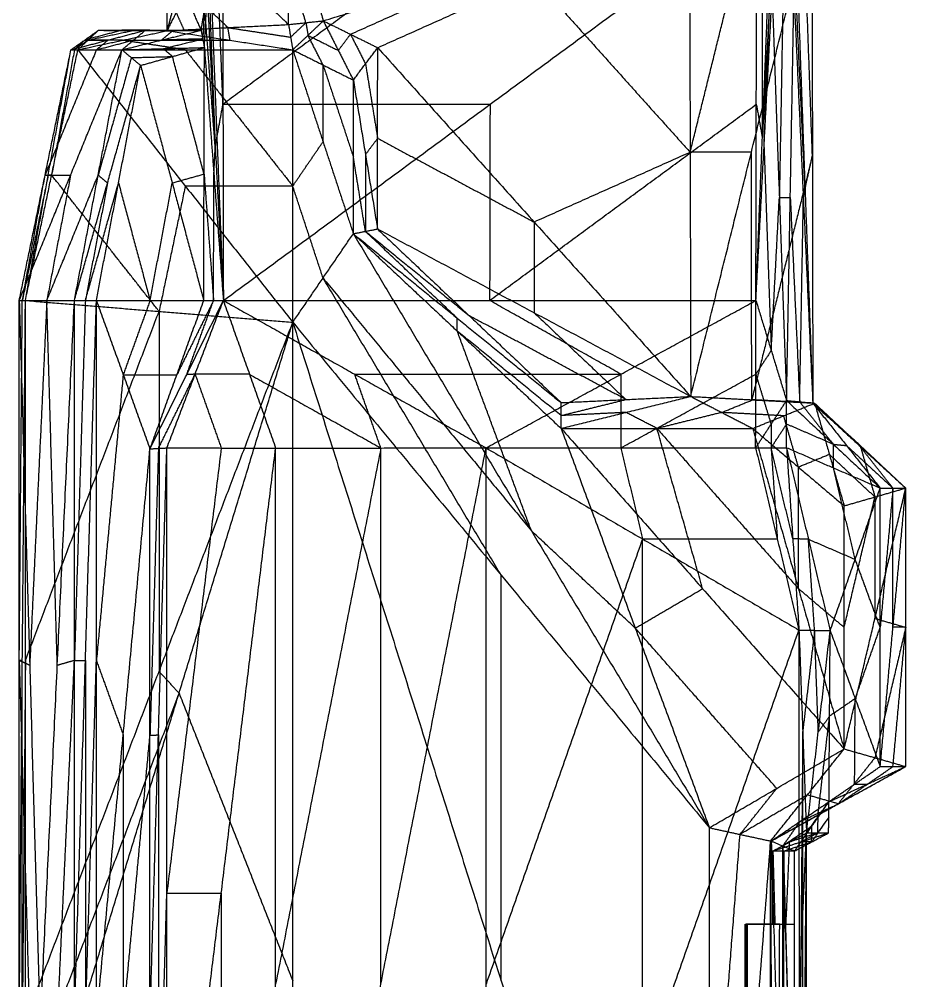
# Model space of a CAD drawing. Header units: millimetres. Extents: x -21 to -10.8, y -12.2 to 12.7.
# Drawn here: x -15.92 to -10.79, y 4.35 to 9.92 of the extents above; entities that cross this region are included whole.
import ezdxf

# ---------------------------------------------------------------- set-up
doc = ezdxf.new("R2010")
doc.units = ezdxf.units.MM
doc.header["$MEASUREMENT"] = 0
doc.layers.add('图层 03', color=5, linetype='Continuous', true_color=0x0000ff)

msp = doc.modelspace()

# ---------------------------------------------------------------- linework, layer by layer
at = {"layer": '图层 03'}
for points, degree in [([(-15.0671, 9.8501, 0.0999), (-15.0671, 10.205, 0.0999), (-15.0671, 10.5598, 0.0999)], 2), ([(-15.0671, 10.5598, 0.0999), (-14.716, 10.2229, 0.1612), (-14.3649, 9.8859, 0.2226)], 2), ([(-14.7469, 10.5598, -2.182), (-14.7446, 9.4239, -2.1972), (-14.7423, 8.2879, -2.2125)], 2), ([(-13.2008, 10.5598, -2.182), (-13.9727, 9.9919, -2.1896), (-14.7446, 9.4239, -2.1972)], 2), ([(-14.7423, 8.2879, -2.2125), (-13.1985, 9.4239, -2.1972), (-11.6546, 10.5598, -2.182)], 2), ([(-14.3649, 9.8859, 0.2226), (-14.3615, 10.2229, 0.2226), (-14.3581, 10.5598, 0.2226)], 2), ([(-14.3581, 10.5598, 0.2226), (-14.2609, 10.2335, 0.228), (-14.1637, 9.9072, 0.2333)], 2), ([(-14.1637, 9.9072, 0.2333), (-13.1036, 10.2335, 0.228), (-12.0435, 10.5598, 0.2226)], 2), ([(-13.8488, 9.7517, 0.2318), (-12.9461, 10.1558, 0.2272), (-12.0435, 10.5598, 0.2226)], 2), ([(-12.0435, 10.5598, 0.2226), (-12.04, 9.146, 0.2226), (-12.0366, 7.7321, 0.2226)], 2), ([(-12.04, 9.146, 0.2226), (-11.8645, 9.8529, 0.1919), (-11.6889, 10.5598, 0.1612)], 2), ([(-12.0366, 7.7321, 0.2226), (-11.6855, 9.146, 0.1612), (-11.3344, 10.5598, 0.0999)], 2), ([(-11.6592, 8.2879, -2.2132), (-11.6569, 9.4239, -2.1976), (-11.6546, 10.5598, -2.182)], 2), ([(-11.3344, 10.5598, 0.0999), (-11.3321, 9.1269, 0.1182), (-11.3299, 7.694, 0.1365)], 2), ([(-14.7446, 9.4239, -2.1972), (-14.7633, 9.8954, -2.0577), (-14.782, 10.367, -1.9182)], 2), ([(-11.6219, 9.231, -1.9338), (-11.6207, 9.799, -1.926), (-11.6196, 10.367, -1.9182)], 2), ([(-11.3321, 9.1269, 0.1182), (-11.3546, 9.747, -0.0416), (-11.3771, 10.367, -0.2013)], 2), ([(-14.716, 9.868, 0.1612), (-14.8916, 10.0365, 0.1306), (-15.0671, 10.205, 0.0999)], 2), ([(-14.2643, 9.8966, 0.228), (-14.3129, 10.0597, 0.2253), (-14.3615, 10.2229, 0.2226)], 2), ([(-14.0062, 9.8295, 0.2325), (-13.5549, 10.0315, 0.2302), (-13.1036, 10.2335, 0.228)], 2), ([(-15.0671, 9.8501, 0.0999), (-15.024, 10.0121, -0.2013), (-14.9809, 10.1741, -0.5024)], 2), ([(-14.817, 10.1741, -1.6544), (-14.7797, 9.231, -1.9334), (-14.7423, 8.2879, -2.2125)], 2), ([(-12.9461, 10.1558, 0.2272), (-12.4931, 9.6509, 0.2249), (-12.04, 9.146, 0.2226)], 2), ([(-11.6592, 8.2879, -2.2132), (-11.6219, 9.231, -1.9338), (-11.5845, 10.1741, -1.6544)], 2), ([(-11.4198, 10.1741, -0.5024), (-11.3748, 8.9341, -0.183), (-11.3299, 7.694, 0.1365)], 2), ([(-14.8266, 10.1161, -1.5884), (-14.8079, 9.6446, -1.728), (-14.7892, 9.1731, -1.8675)], 2), ([(-11.575, 10.1161, -1.5884), (-11.5984, 9.6736, -1.7611), (-11.6219, 9.231, -1.9338)], 2), ([(-11.6123, 9.1731, -1.8679), (-11.5936, 9.6446, -1.7281), (-11.575, 10.1161, -1.5884)], 2), ([(-11.3748, 8.9341, -0.183), (-11.4021, 9.5251, -0.3757), (-11.4294, 10.1161, -0.5684)], 2), ([(-15.0671, 9.8501, 0.0999), (-15.0149, 9.9541, -0.2672), (-14.9626, 10.0582, -0.6343)], 2), ([(-14.9626, 10.0582, -0.6343), (-14.9169, 9.9553, -0.9553), (-14.8712, 9.8524, -1.2762)], 2), ([(-14.8712, 9.8524, -1.2762), (-14.8536, 9.9553, -1.3994), (-14.8361, 10.0582, -1.5225)], 2), ([(-14.8521, 9.7525, -1.3967), (-14.8441, 9.9053, -1.4596), (-14.8361, 10.0582, -1.5225)], 2), ([(-14.8361, 10.0582, -1.5225), (-14.7892, 9.1731, -1.8675), (-14.7423, 8.2879, -2.2125)], 2), ([(-11.6592, 8.2879, -2.2132), (-11.6123, 9.1731, -1.8679), (-11.5654, 10.0582, -1.5225)], 2), ([(-11.5654, 10.0582, -1.5225), (-11.5235, 8.8834, -1.2389), (-11.4816, 7.7085, -0.9553)], 2), ([(-11.5022, 10.0582, -1.0784), (-11.5128, 9.4708, -1.1586), (-11.5235, 8.8834, -1.2389)], 2), ([(-11.4816, 7.7085, -0.9553), (-11.4602, 8.8834, -0.7948), (-11.4389, 10.0582, -0.6343)], 2), ([(-11.4389, 10.0582, -0.6343), (-11.3844, 8.8761, -0.2489), (-11.3299, 7.694, 0.1365)], 2), ([(-15.0149, 9.9541, -0.2672), (-14.992, 9.9027, -0.4277), (-14.9691, 9.8512, -0.5882)], 2), ([(-14.8536, 9.9553, -1.3994), (-14.8576, 9.8788, -1.3679), (-14.8616, 9.8024, -1.3365)], 2), ([(-14.8441, 9.9053, -1.4596), (-14.8489, 9.9303, -1.4295), (-14.8536, 9.9553, -1.3994)], 2), ([(-15.0671, 9.8501, 0.0999), (-14.716, 9.868, 0.1612), (-14.3649, 9.8859, 0.2226)], 2), ([(-14.7892, 9.1731, -1.8675), (-14.8166, 9.5392, -1.6635), (-14.8441, 9.9053, -1.4596)], 2), ([(-14.716, 9.868, 0.1612), (-14.5344, 9.8403, 0.2787), (-14.3527, 9.8127, 0.3961)], 2), ([(-14.7038, 9.7948, 0.3347), (-14.7099, 9.8314, 0.248), (-14.716, 9.868, 0.1612)], 2), ([(-14.3649, 9.8859, 0.2226), (-14.2643, 9.8966, 0.228), (-14.1637, 9.9072, 0.2333)], 2), ([(-14.3649, 9.8859, 0.2226), (-14.3527, 9.8127, 0.3961), (-14.3405, 9.7395, 0.5695)], 2), ([(-14.3527, 9.8127, 0.3961), (-14.3085, 9.8546, 0.312), (-14.2643, 9.8966, 0.228)], 2), ([(-14.3405, 9.7395, 0.5695), (-14.2521, 9.8234, 0.4014), (-14.1637, 9.9072, 0.2333)], 2), ([(-14.2643, 9.8966, 0.228), (-14.2582, 9.86, 0.3147), (-14.2521, 9.8234, 0.4014)], 2), ([(-14.1637, 9.9072, 0.2333), (-14.0767, 9.7357, 0.4014), (-13.9898, 9.5642, 0.5695)], 2), ([(-14.1637, 9.9072, 0.2333), (-14.0062, 9.8295, 0.2325), (-13.8488, 9.7517, 0.2318)], 2), ([(-15.6244, 9.7395, -0.0435), (-15.5451, 9.7959, -0.0233), (-15.4658, 9.8524, -0.003)], 2), ([(-15.6244, 9.7395, -0.0435), (-15.4094, 9.7959, -0.6907), (-15.1944, 9.8524, -1.338)], 2), ([(-15.5848, 9.7395, 0.2234), (-15.5253, 9.7959, 0.1102), (-15.4658, 9.8524, -0.003)], 2), ([(-15.5848, 9.7395, 0.2234), (-15.3259, 9.7948, 0.1616), (-15.0671, 9.8501, 0.0999)], 2), ([(-15.3301, 9.8524, -0.6705), (-15.4376, 9.8241, -0.3469), (-15.5451, 9.7959, -0.0233)], 2), ([(-15.5253, 9.7959, 0.1102), (-15.3959, 9.8236, 0.0793), (-15.2665, 9.8512, 0.0484)], 2), ([(-15.4658, 9.8524, -0.003), (-15.3301, 9.8524, -0.6705), (-15.1944, 9.8524, -1.338)], 2), ([(-15.4658, 9.8524, -0.003), (-15.2665, 9.8512, 0.0484), (-15.0671, 9.8501, 0.0999)], 2), ([(-15.4658, 9.8524, -0.003), (-15.1685, 9.8524, -0.6396), (-14.8712, 9.8524, -1.2762)], 2), ([(-15.3301, 9.8524, -0.6705), (-15.1814, 9.8524, -0.9888), (-15.0328, 9.8524, -1.3071)], 2), ([(-15.1685, 9.8524, -0.6396), (-15.2493, 9.8524, -0.6551), (-15.3301, 9.8524, -0.6705)], 2), ([(-15.3294, 9.7395, -1.4851), (-15.2619, 9.7959, -1.4116), (-15.1944, 9.8524, -1.338)], 2), ([(-15.3294, 9.7395, -1.4851), (-15.1003, 9.7959, -1.3807), (-14.8712, 9.8524, -1.2762)], 2), ([(-15.2665, 9.8512, 0.0484), (-15.2175, 9.8518, -0.2956), (-15.1685, 9.8524, -0.6396)], 2), ([(-14.9691, 9.8512, -0.5882), (-15.1178, 9.8512, -0.2699), (-15.2665, 9.8512, 0.0484)], 2), ([(-15.1944, 9.8524, -1.338), (-15.0328, 9.8524, -1.3071), (-14.8712, 9.8524, -1.2762)], 2), ([(-15.1003, 9.7959, -1.3807), (-15.0665, 9.8241, -1.3439), (-15.0328, 9.8524, -1.3071)], 2), ([(-14.8616, 9.8024, -1.3365), (-14.9809, 9.7992, -1.3586), (-15.1003, 9.7959, -1.3807)], 2), ([(-15.0907, 9.746, -1.4409), (-14.9762, 9.7742, -1.3887), (-14.8616, 9.8024, -1.3365)], 2), ([(-15.0671, 9.8501, 0.0999), (-14.9691, 9.8512, -0.5882), (-14.8712, 9.8524, -1.2762)], 2), ([(-15.0671, 9.8501, 0.0999), (-14.7038, 9.7948, 0.3347), (-14.3405, 9.7395, 0.5695)], 2), ([(-14.8712, 9.8524, -1.2762), (-14.8616, 9.8024, -1.3365), (-14.8521, 9.7525, -1.3967)], 2), ([(-14.2521, 9.8234, 0.4014), (-14.1644, 9.7795, 0.4014), (-14.0767, 9.7357, 0.4014)], 2), ([(-14.1652, 9.6518, 0.5695), (-14.2086, 9.7376, 0.4855), (-14.2521, 9.8234, 0.4014)], 2), ([(-14.0767, 9.7357, 0.4014), (-14.0415, 9.7826, 0.317), (-14.0062, 9.8295, 0.2325)], 2), ([(-14.0062, 9.8295, 0.2325), (-13.9628, 9.7437, 0.3166), (-13.9193, 9.6579, 0.4006)], 2), ([(-15.6046, 9.7395, 0.09), (-15.5748, 9.7677, 0.0334), (-15.5451, 9.7959, -0.0233)], 2), ([(-15.5253, 9.7959, 0.1102), (-15.5649, 9.7677, 0.1001), (-15.6046, 9.7395, 0.09)], 2), ([(-15.5451, 9.7959, -0.0233), (-15.4773, 9.7959, -0.357), (-15.4094, 9.7959, -0.6907)], 2), ([(-15.3259, 9.7948, 0.1616), (-15.4256, 9.7954, 0.1359), (-15.5253, 9.7959, 0.1102)], 2), ([(-15.4769, 9.7395, -0.7643), (-15.3694, 9.7677, -1.0879), (-15.2619, 9.7959, -1.4116)], 2), ([(-15.4094, 9.7959, -0.6907), (-15.4431, 9.7677, -0.7275), (-15.4769, 9.7395, -0.7643)], 2), ([(-15.3294, 9.7395, -1.4851), (-15.0907, 9.746, -1.4409), (-14.8521, 9.7525, -1.3967)], 2), ([(-15.3259, 9.7948, 0.1616), (-15.0149, 9.7948, 0.2482), (-14.7038, 9.7948, 0.3347)], 2), ([(-14.9626, 9.7395, 0.3964), (-15.1443, 9.7672, 0.279), (-15.3259, 9.7948, 0.1616)], 2), ([(-15.2619, 9.7959, -1.4116), (-15.1811, 9.7959, -1.3961), (-15.1003, 9.7959, -1.3807)], 2), ([(-15.2211, 9.6488, -1.5621), (-15.0366, 9.7006, -1.4794), (-14.8521, 9.7525, -1.3967)], 2), ([(-15.0366, 9.7006, -1.4794), (-15.0637, 9.7233, -1.4602), (-15.0907, 9.746, -1.4409)], 2), ([(-14.8559, 8.2879, -1.4013), (-14.854, 9.0202, -1.399), (-14.8521, 9.7525, -1.3967)], 2), ([(-14.8521, 9.7525, -1.3967), (-14.7972, 9.0202, -1.8046), (-14.7423, 8.2879, -2.2125)], 2), ([(-13.9898, 9.5642, 0.5695), (-13.9193, 9.6579, 0.4006), (-13.8488, 9.7517, 0.2318)], 2), ([(-13.8496, 8.7019, 0.2341), (-13.8492, 9.2268, 0.2329), (-13.8488, 9.7517, 0.2318)], 2), ([(-13.8488, 9.7517, 0.2318), (-12.9427, 8.7419, 0.2272), (-12.0366, 7.7321, 0.2226)], 2), ([(-15.924, 8.2879, -0.1189), (-15.7742, 9.0137, -0.0812), (-15.6244, 9.7395, -0.0435)], 2), ([(-15.924, 8.2879, -0.1189), (-15.6267, 9.0137, -0.802), (-15.3294, 9.7395, -1.4851)], 2), ([(-15.8882, 8.2879, 0.1456), (-15.7563, 9.0137, 0.0511), (-15.6244, 9.7395, -0.0435)], 2), ([(-15.8882, 8.2879, 0.1456), (-15.7365, 9.0137, 0.1845), (-15.5848, 9.7395, 0.2234)], 2), ([(-15.4769, 9.7395, -0.7643), (-15.6255, 9.3766, -0.4227), (-15.7742, 9.0137, -0.0812)], 2), ([(-15.6046, 9.7395, 0.09), (-15.6705, 9.3766, 0.1372), (-15.7365, 9.0137, 0.1845)], 2), ([(-15.6244, 9.7395, -0.0435), (-15.6046, 9.7395, 0.09), (-15.5848, 9.7395, 0.2234)], 2), ([(-15.6244, 9.7395, -0.0435), (-15.4769, 9.7395, -0.7643), (-15.3294, 9.7395, -1.4851)], 2), ([(-15.6046, 8.2879, -1.6102), (-15.467, 9.0137, -1.5476), (-15.3294, 9.7395, -1.4851)], 2), ([(-15.5848, 9.7395, 0.2234), (-14.9626, 8.9504, 0.3964), (-14.3405, 8.1614, 0.5695)], 2), ([(-15.5848, 9.7395, 0.2234), (-14.9626, 9.7395, 0.3964), (-14.3405, 9.7395, 0.5695)], 2), ([(-15.2752, 9.6942, -1.5236), (-15.3711, 9.3539, -1.5356), (-15.467, 9.0137, -1.5476)], 2), ([(-15.3294, 9.7395, -1.4851), (-15.2752, 9.6942, -1.5236), (-15.2211, 9.6488, -1.5621)], 2), ([(-15.2752, 9.6942, -1.5236), (-15.1559, 9.6974, -1.5015), (-15.0366, 9.7006, -1.4794)], 2), ([(-14.854, 9.0202, -1.399), (-14.9453, 9.3604, -1.4392), (-15.0366, 9.7006, -1.4794)], 2), ([(-14.9626, 9.7395, 0.3964), (-14.6516, 9.345, 0.483), (-14.3405, 8.9504, 0.5695)], 2), ([(-14.3405, 8.1614, 0.5695), (-14.3405, 8.9504, 0.5695), (-14.3405, 9.7395, 0.5695)], 2), ([(-14.3405, 9.7395, 0.5695), (-14.1652, 9.207, 0.5695), (-13.9898, 8.6745, 0.5695)], 2), ([(-14.3405, 9.7395, 0.5695), (-14.1652, 9.6518, 0.5695), (-13.9898, 9.5642, 0.5695)], 2), ([(-15.6046, 8.2879, -1.6102), (-15.4128, 8.9684, -1.5861), (-15.2211, 9.6488, -1.5621)], 2), ([(-15.4773, 8.2879, -1.675), (-15.3492, 8.9684, -1.6186), (-15.2211, 9.6488, -1.5621)], 2), ([(-15.2211, 9.6488, -1.5621), (-15.0385, 8.9684, -1.4817), (-14.8559, 8.2879, -1.4013)], 2), ([(-14.1652, 9.6518, 0.5695), (-14.0775, 9.3856, 0.5695), (-13.9898, 9.1193, 0.5695)], 2), ([(-14.1652, 9.207, 0.5695), (-14.1652, 9.4294, 0.5695), (-14.1652, 9.6518, 0.5695)], 2), ([(-13.9193, 9.6579, 0.4006), (-13.8842, 9.4424, 0.3168), (-13.8492, 9.2268, 0.2329)], 2), ([(-13.9898, 8.6745, 0.5695), (-13.9898, 9.1193, 0.5695), (-13.9898, 9.5642, 0.5695)], 2), ([(-13.9898, 9.5642, 0.5695), (-13.9197, 9.133, 0.4018), (-13.8496, 8.7019, 0.2341)], 2), ([(-14.7797, 9.231, -1.9334), (-14.7621, 9.3274, -2.0653), (-14.7446, 9.4239, -2.1972)], 2), ([(-14.7446, 9.4239, -2.1972), (-13.9715, 9.4239, -2.1972), (-13.1985, 9.4239, -2.1972)], 2), ([(-13.2008, 8.2879, -2.2128), (-12.4288, 8.8559, -2.2052), (-11.6569, 9.4239, -2.1976)], 2), ([(-13.1985, 9.4239, -2.1972), (-13.1996, 8.8559, -2.205), (-13.2008, 8.2879, -2.2128)], 2), ([(-11.6569, 9.4239, -2.1976), (-11.6394, 9.3274, -2.0657), (-11.6219, 9.231, -1.9338)], 2), ([(-14.7892, 9.1731, -1.8675), (-14.7844, 9.202, -1.9004), (-14.7797, 9.231, -1.9334)], 2), ([(-14.3405, 8.9504, 0.5695), (-14.2529, 9.0787, 0.5695), (-14.1652, 9.207, 0.5695)], 2), ([(-13.8492, 9.2268, 0.2329), (-13.8844, 9.1799, 0.3173), (-13.9197, 9.133, 0.4018)], 2), ([(-13.8492, 9.2268, 0.2329), (-13.3959, 8.9844, 0.2301), (-12.9427, 8.7419, 0.2272)], 2), ([(-14.7972, 9.0202, -1.8046), (-14.7932, 9.0966, -1.836), (-14.7892, 9.1731, -1.8675)], 2), ([(-13.9197, 9.133, 0.4018), (-13.9197, 8.9106, 0.4018), (-13.9197, 8.6882, 0.4018)], 2), ([(-12.04, 9.146, 0.2226), (-12.4914, 8.944, 0.2249), (-12.9427, 8.7419, 0.2272)], 2), ([(-11.6855, 9.146, 0.1612), (-11.8628, 9.146, 0.1919), (-12.04, 9.146, 0.2226)], 2), ([(-11.6832, 7.7131, 0.1795), (-11.6844, 8.4295, 0.1704), (-11.6855, 9.146, 0.1612)], 2), ([(-11.6123, 9.1731, -1.8679), (-11.5914, 8.5856, -1.726), (-11.5704, 7.9982, -1.5842)], 2), ([(-13.9197, 8.6882, 0.4018), (-13.9548, 8.9037, 0.4856), (-13.9898, 9.1193, 0.5695)], 2), ([(-11.3321, 9.1269, 0.1182), (-11.5077, 8.42, 0.1489), (-11.6832, 7.7131, 0.1795)], 2), ([(-11.3748, 8.9341, -0.183), (-11.3535, 9.0305, -0.0324), (-11.3321, 9.1269, 0.1182)], 2), ([(-15.0385, 8.9684, -1.4817), (-14.9463, 8.9943, -1.4403), (-14.854, 9.0202, -1.399)], 2), ([(-14.854, 9.0202, -1.399), (-14.8266, 8.6541, -1.6029), (-14.7991, 8.2879, -1.8069)], 2), ([(-14.7991, 8.2879, -1.8069), (-14.7982, 8.6541, -1.8057), (-14.7972, 9.0202, -1.8046)], 2), ([(-15.9061, 8.2879, 0.0133), (-15.8402, 8.6508, -0.0339), (-15.7742, 9.0137, -0.0812)], 2), ([(-15.7563, 9.0137, 0.0511), (-15.8312, 8.6508, 0.0322), (-15.9061, 8.2879, 0.0133)], 2), ([(-15.7742, 9.0137, -0.0812), (-15.7004, 9.0137, -0.4416), (-15.6267, 9.0137, -0.802)], 2), ([(-15.7643, 8.2879, -0.8645), (-15.6156, 8.6508, -1.2061), (-15.467, 9.0137, -1.5476)], 2), ([(-15.6267, 9.0137, -0.802), (-15.6955, 8.6508, -0.8333), (-15.7643, 8.2879, -0.8645)], 2), ([(-15.7365, 9.0137, 0.1845), (-15.7464, 9.0137, 0.1178), (-15.7563, 9.0137, 0.0511)], 2), ([(-15.1144, 8.2247, 0.3576), (-15.4254, 8.6192, 0.271), (-15.7365, 9.0137, 0.1845)], 2), ([(-15.5409, 8.2879, -1.6426), (-15.445, 8.6281, -1.6306), (-15.3492, 8.9684, -1.6186)], 2), ([(-15.4128, 8.9684, -1.5861), (-15.4769, 8.6281, -1.6144), (-15.5409, 8.2879, -1.6426)], 2), ([(-15.467, 9.0137, -1.5476), (-15.4399, 8.991, -1.5669), (-15.4128, 8.9684, -1.5861)], 2), ([(-15.3492, 8.9684, -1.6186), (-15.2579, 8.6281, -1.5783), (-15.1666, 8.2879, -1.5381)], 2), ([(-15.1666, 8.2879, -1.5381), (-15.1025, 8.6281, -1.5099), (-15.0385, 8.9684, -1.4817)], 2), ([(-14.9626, 8.9504, 0.3964), (-15.0385, 8.5875, 0.377), (-15.1144, 8.2247, 0.3576)], 2), ([(-14.3405, 8.9504, 0.5695), (-14.6516, 8.9504, 0.483), (-14.9626, 8.9504, 0.3964)], 2), ([(-14.1652, 8.4179, 0.5695), (-14.2529, 8.6842, 0.5695), (-14.3405, 8.9504, 0.5695)], 2), ([(-11.3844, 8.8761, -0.2489), (-11.3796, 8.9051, -0.2159), (-11.3748, 8.9341, -0.183)], 2), ([(-11.5704, 7.9982, -1.5842), (-11.547, 8.4408, -1.4116), (-11.5235, 8.8834, -1.2389)], 2), ([(-11.5235, 8.8834, -1.2389), (-11.4919, 8.8834, -1.0168), (-11.4602, 8.8834, -0.7948)], 2), ([(-11.4602, 8.8834, -0.7948), (-11.433, 8.2923, -0.6021), (-11.4057, 7.7013, -0.4094)], 2), ([(-11.4057, 7.7013, -0.4094), (-11.395, 8.2887, -0.3292), (-11.3844, 8.8761, -0.2489)], 2), ([(-12.9427, 8.7419, 0.2272), (-12.9429, 8.4795, 0.2278), (-12.9431, 8.217, 0.2283)], 2), ([(-13.9898, 8.6745, 0.5695), (-13.9197, 8.6882, 0.4018), (-13.8496, 8.7019, 0.2341)], 2), ([(-13.9197, 8.6882, 0.4018), (-13.6189, 8.4436, 0.3179), (-13.3182, 8.1991, 0.2341)], 2), ([(-13.3883, 8.1854, 0.4018), (-13.654, 8.4368, 0.4018), (-13.9197, 8.6882, 0.4018)], 2), ([(-13.8496, 8.7019, 0.2341), (-13.3182, 8.1991, 0.2341), (-12.7868, 7.6963, 0.2341)], 2), ([(-13.8496, 8.7019, 0.2341), (-12.9431, 8.217, 0.2283), (-12.0366, 7.7321, 0.2226)], 2), ([(-14.3405, 8.1614, 0.5695), (-14.1652, 8.4179, 0.5695), (-13.9898, 8.6745, 0.5695)], 2), ([(-13.9898, 8.6745, 0.5695), (-13.3883, 8.1107, 0.5695), (-12.7868, 7.5469, 0.5695)], 2), ([(-13.9898, 8.6745, 0.5695), (-13.3883, 8.1854, 0.4018), (-12.7868, 7.6963, 0.2341)], 2), ([(-13.9898, 8.6745, 0.5695), (-12.9591, 6.9545, 0.5695), (-11.9283, 5.2346, 0.5695)], 2), ([(-14.1652, 8.4179, 0.5695), (-13.5621, 7.6862, 0.5695), (-12.9591, 6.9545, 0.5695)], 2), ([(-13.1344, 6.698, 0.5695), (-13.6498, 7.5579, 0.5695), (-14.1652, 8.4179, 0.5695)], 2), ([(-15.924, 4.1192, -0.1189), (-15.924, 6.2036, -0.1189), (-15.924, 8.2879, -0.1189)], 2), ([(-15.924, 4.1192, -0.1189), (-15.9061, 6.2036, 0.0133), (-15.8882, 8.2879, 0.1456)], 2), ([(-15.924, 8.2879, -0.1189), (-15.9061, 8.2879, 0.0133), (-15.8882, 8.2879, 0.1456)], 2), ([(-15.924, 8.2879, -0.1189), (-15.8634, 6.175, -0.4006), (-15.8028, 4.062, -0.6823)], 2), ([(-15.924, 8.2879, -0.1189), (-15.7643, 8.2879, -0.8645), (-15.6046, 8.2879, -1.6102)], 2), ([(-15.924, 6.2036, -0.1189), (-15.9151, 7.2457, -0.0528), (-15.9061, 8.2879, 0.0133)], 2), ([(-15.8882, 4.1192, 0.1456), (-15.8882, 6.2036, 0.1456), (-15.8882, 8.2879, 0.1456)], 2), ([(-15.8882, 8.2879, 0.1456), (-15.1144, 8.2247, 0.3576), (-14.3405, 8.1614, 0.5695)], 2), ([(-15.7643, 8.2879, -0.8645), (-15.8139, 7.2314, -0.6326), (-15.8634, 6.175, -0.4006)], 2), ([(-15.8028, 4.062, -0.6823), (-15.7037, 6.175, -1.1463), (-15.6046, 8.2879, -1.6102)], 2), ([(-15.7037, 6.175, -1.1463), (-15.734, 7.2314, -1.0054), (-15.7643, 8.2879, -0.8645)], 2), ([(-15.6046, 4.1192, -1.6102), (-15.6046, 6.2036, -1.6102), (-15.6046, 8.2879, -1.6102)], 2), ([(-15.6046, 4.1192, -1.6102), (-15.5409, 6.2036, -1.6426), (-15.4773, 8.2879, -1.675)], 2), ([(-15.6046, 8.2879, -1.6102), (-15.5409, 8.2879, -1.6426), (-15.4773, 8.2879, -1.675)], 2), ([(-15.5409, 8.2879, -1.6426), (-15.5727, 7.2457, -1.6264), (-15.6046, 6.2036, -1.6102)], 2), ([(-15.4773, 4.1169, -1.675), (-15.4773, 6.2024, -1.675), (-15.4773, 8.2879, -1.675)], 2), ([(-15.4773, 8.2879, -1.675), (-15.3221, 7.8583, -1.6064), (-15.167, 7.4287, -1.5377)], 2), ([(-15.4773, 8.2879, -1.675), (-15.1666, 8.2879, -1.5381), (-14.8559, 8.2879, -1.4013)], 2), ([(-15.1666, 8.2879, -1.5381), (-15.2443, 8.0731, -1.5722), (-15.3221, 7.8583, -1.6064)], 2), ([(-15.167, 7.4287, -1.5377), (-15.0114, 7.8583, -1.4695), (-14.8559, 8.2879, -1.4013)], 2), ([(-15.167, 7.4287, -1.5377), (-14.9546, 7.8583, -1.8751), (-14.7423, 8.2879, -2.2125)], 2), ([(-15.0694, 7.4341, -2.2285), (-14.9058, 7.861, -2.2205), (-14.7423, 8.2879, -2.2125)], 2), ([(-14.7991, 8.2879, -1.8069), (-14.9053, 8.0731, -1.6382), (-15.0114, 7.8583, -1.4695)], 2), ([(-14.9546, 7.8583, -1.8751), (-14.8769, 8.0731, -1.841), (-14.7991, 8.2879, -1.8069)], 2), ([(-14.8559, 8.2879, -1.4013), (-14.7991, 8.2879, -1.8069), (-14.7423, 8.2879, -2.2125)], 2), ([(-14.7423, 8.2879, -2.2125), (-14.591, 7.8606, -2.4922), (-14.4396, 7.4333, -2.772)], 2), ([(-14.7423, 8.2879, -2.2125), (-13.9818, 7.861, -2.4922), (-13.2213, 7.4341, -2.772)], 2), ([(-14.7423, 8.2879, -2.2125), (-13.2008, 8.2879, -2.2128), (-11.6592, 8.2879, -2.2132)], 2), ([(-13.2213, 7.4341, -2.772), (-12.4403, 7.861, -2.4926), (-11.6592, 8.2879, -2.2132)], 2), ([(-12.4403, 7.861, -2.4926), (-12.8205, 8.0745, -2.3527), (-13.2008, 8.2879, -2.2128)], 2), ([(-11.6607, 7.4341, -2.2285), (-11.66, 7.861, -2.2208), (-11.6592, 8.2879, -2.2132)], 2), ([(-11.6592, 8.2879, -2.2132), (-11.5704, 7.9982, -1.5842), (-11.4816, 7.7085, -0.9553)], 2), ([(-15.8882, 6.2036, 0.1456), (-15.5013, 7.2141, 0.2516), (-15.1144, 8.2247, 0.3576)], 2), ([(-15.1144, 8.2247, 0.3576), (-15.1144, 7.1825, 0.3576), (-15.1144, 6.1403, 0.3576)], 2), ([(-13.3883, 8.1107, 0.5695), (-13.3883, 8.148, 0.4856), (-13.3883, 8.1854, 0.4018)], 2), ([(-12.4117, 7.7142, 0.2283), (-12.8649, 7.9567, 0.2312), (-13.3182, 8.1991, 0.2341)], 2), ([(-12.9431, 8.217, 0.2283), (-12.6774, 7.9656, 0.2283), (-12.4117, 7.7142, 0.2283)], 2), ([(-15.8882, 4.1192, 0.1456), (-15.1144, 6.1403, 0.3576), (-14.3405, 8.1614, 0.5695)], 2), ([(-15.6572, 3.8661, 0.2089), (-14.9989, 6.0137, 0.3892), (-14.3405, 8.1614, 0.5695)], 2), ([(-14.3405, 0.536, 0.5695), (-14.3405, 4.3487, 0.5695), (-14.3405, 8.1614, 0.5695)], 2), ([(-14.3405, 8.1614, 0.5695), (-13.1344, 4.3487, 0.5695), (-11.9283, 0.536, 0.5695)], 2), ([(-14.3405, 8.1614, 0.5695), (-13.1344, 6.698, 0.5695), (-11.9283, 5.2346, 0.5695)], 2), ([(-12.9591, 6.9545, 0.5695), (-13.1737, 7.5326, 0.5695), (-13.3883, 8.1107, 0.5695)], 2), ([(-12.7868, 7.6216, 0.4018), (-13.0875, 7.8661, 0.4856), (-13.3883, 8.1107, 0.5695)], 2), ([(-11.5704, 7.9982, -1.5842), (-11.6152, 7.9296, -1.9025), (-11.66, 7.861, -2.2208)], 2), ([(-15.3221, 7.8583, -1.6064), (-15.3997, 7.0304, -1.6407), (-15.4773, 6.2024, -1.675)], 2), ([(-15.3221, 7.8583, -1.6064), (-15.1668, 7.8583, -1.5379), (-15.0114, 7.8583, -1.4695)], 2), ([(-15.1182, 7.4314, -1.8831), (-15.012, 7.6462, -2.0518), (-14.9058, 7.861, -2.2205)], 2), ([(-14.9058, 7.861, -2.2205), (-14.9302, 7.8597, -2.0478), (-14.9546, 7.8583, -1.8751)], 2), ([(-14.9058, 7.861, -2.2205), (-14.8302, 7.6473, -2.3604), (-14.7545, 7.4337, -2.5003)], 2), ([(-14.591, 7.8606, -2.4922), (-14.7484, 7.8608, -2.3564), (-14.9058, 7.861, -2.2205)], 2), ([(-14.591, 7.8606, -2.4922), (-14.2107, 7.6471, -2.6321), (-13.8305, 7.4337, -2.772)], 2), ([(-13.9818, 7.861, -2.4922), (-13.2111, 7.861, -2.4924), (-12.4403, 7.861, -2.4926)], 2), ([(-13.8305, 7.4337, -2.772), (-13.9062, 7.6473, -2.6321), (-13.9818, 7.861, -2.4922)], 2), ([(-12.441, 7.4341, -2.5003), (-12.0505, 7.6475, -2.3605), (-11.66, 7.861, -2.2208)], 2), ([(-12.4403, 7.861, -2.4926), (-12.4407, 7.6475, -2.4964), (-12.441, 7.4341, -2.5003)], 2), ([(-11.66, 7.861, -2.2208), (-11.6156, 7.7161, -1.9064), (-11.5712, 7.5713, -1.5919)], 2), ([(-12.7868, 7.5469, 0.5695), (-12.4117, 7.6395, 0.3961), (-12.0366, 7.7321, 0.2226)], 2), ([(-12.7868, 7.6963, 0.2341), (-12.4117, 7.7142, 0.2283), (-12.0366, 7.7321, 0.2226)], 2), ([(-12.7868, 7.6216, 0.4018), (-12.5992, 7.6679, 0.3151), (-12.4117, 7.7142, 0.2283)], 2), ([(-12.7868, 7.5469, 0.5695), (-12.7868, 7.6216, 0.4018), (-12.7868, 7.6963, 0.2341)], 2), ([(-12.0366, 7.7321, 0.2226), (-11.8571, 7.6395, 0.3961), (-11.6775, 7.5469, 0.5695)], 2), ([(-12.0366, 7.7321, 0.2226), (-11.6832, 7.7131, 0.1795), (-11.3299, 7.694, 0.1365)], 2), ([(-12.0366, 7.7321, 0.2226), (-11.6779, 7.7127, 0.218), (-11.3192, 7.6933, 0.2135)], 2), ([(-11.8571, 7.6395, 0.3961), (-11.7675, 7.6761, 0.3071), (-11.6779, 7.7127, 0.218)], 2), ([(-11.6779, 7.7127, 0.218), (-11.6806, 7.7129, 0.1988), (-11.6832, 7.7131, 0.1795)], 2), ([(-11.3245, 7.6936, 0.175), (-11.5012, 7.7032, 0.1965), (-11.6779, 7.7127, 0.218)], 2), ([(-11.6775, 7.5469, 0.5695), (-11.4983, 7.6201, 0.3915), (-11.3192, 7.6933, 0.2135)], 2), ([(-11.6607, 7.4341, -2.2285), (-11.5712, 7.5713, -1.5919), (-11.4816, 7.7085, -0.9553)], 2), ([(-11.4816, 7.4356, -0.9553), (-11.4816, 7.572, -0.9553), (-11.4816, 7.7085, -0.9553)], 2), ([(-11.4816, 7.7085, -0.9553), (-11.4057, 7.7013, -0.4094), (-11.3299, 7.694, 0.1365)], 2), ([(-11.4816, 7.7085, -0.9553), (-11.2105, 7.455, -0.9553), (-10.9395, 7.2015, -0.9553)], 2), ([(-11.4057, 7.7013, -0.4094), (-11.3081, 7.5781, -0.6823), (-11.2105, 7.455, -0.9553)], 2), ([(-11.3299, 7.694, 0.1365), (-11.3245, 7.6936, 0.175), (-11.3192, 7.6933, 0.2135)], 2), ([(-11.3299, 7.694, 0.1365), (-11.1347, 7.4478, -0.4094), (-10.9395, 7.2015, -0.9553)], 2), ([(-11.3299, 7.694, 0.1365), (-11.0607, 7.4478, 0.175), (-10.7916, 7.2015, 0.2135)], 2), ([(-11.0554, 7.4474, 0.2135), (-11.19, 7.5705, 0.1942), (-11.3245, 7.6936, 0.175)], 2), ([(-11.3192, 7.6933, 0.2135), (-11.2338, 7.3959, 0.3915), (-11.1484, 7.0986, 0.5695)], 2), ([(-11.3192, 7.6933, 0.2135), (-11.0554, 7.4474, 0.2135), (-10.7916, 7.2015, 0.2135)], 2), ([(-12.4117, 7.6395, 0.3961), (-12.5992, 7.6306, 0.3989), (-12.7868, 7.6216, 0.4018)], 2), ([(-12.2321, 7.5469, 0.5695), (-12.3219, 7.5932, 0.4828), (-12.4117, 7.6395, 0.3961)], 2), ([(-11.8571, 7.6395, 0.3961), (-12.0446, 7.5932, 0.4828), (-12.2321, 7.5469, 0.5695)], 2), ([(-11.4983, 7.6201, 0.3915), (-11.6777, 7.6298, 0.3938), (-11.8571, 7.6395, 0.3961)], 2), ([(-11.413, 7.3227, 0.5695), (-11.4557, 7.4714, 0.4805), (-11.4983, 7.6201, 0.3915)], 2), ([(-12.7868, 7.5469, 0.5695), (-12.3576, 6.3907, 0.5695), (-11.9283, 5.2346, 0.5695)], 2), ([(-12.7868, 7.5469, 0.5695), (-12.2321, 7.5469, 0.5695), (-11.6775, 7.5469, 0.5695)], 2), ([(-12.7868, 7.5469, 0.5695), (-11.9676, 6.6191, 0.5695), (-11.1484, 5.6912, 0.5695)], 2), ([(-12.2321, 7.5469, 0.5695), (-11.8226, 7.083, 0.5695), (-11.413, 6.6191, 0.5695)], 2), ([(-11.9676, 6.6191, 0.5695), (-12.0999, 7.083, 0.5695), (-12.2321, 7.5469, 0.5695)], 2), ([(-11.6775, 7.5469, 0.5695), (-11.413, 6.6191, 0.5695), (-11.1484, 5.6912, 0.5695)], 2), ([(-11.6775, 7.5469, 0.5695), (-11.413, 7.3227, 0.5695), (-11.1484, 7.0986, 0.5695)], 2), ([(-11.5712, 7.4348, -1.5919), (-11.5264, 7.5034, -1.2736), (-11.4816, 7.572, -0.9553)], 2), ([(-11.5712, 7.5713, -1.5919), (-11.5712, 7.503, -1.5919), (-11.5712, 7.4348, -1.5919)], 2), ([(-11.2105, 7.455, -0.9553), (-11.3461, 7.5135, -0.9553), (-11.4816, 7.572, -0.9553)], 2), ([(-15.4773, 4.1169, -1.675), (-15.3221, 5.7728, -1.6064), (-15.167, 7.4287, -1.5377)], 2), ([(-15.167, 4.1108, -1.5377), (-15.1182, 5.7724, -1.8831), (-15.0694, 7.4341, -2.2285)], 2), ([(-15.167, 7.4287, -1.5377), (-15.1182, 7.4314, -1.8831), (-15.0694, 7.4341, -2.2285)], 2), ([(-15.1182, 7.4314, -1.8831), (-15.1426, 6.6006, -1.7104), (-15.167, 5.7698, -1.5377)], 2), ([(-15.167, 4.1108, -1.5377), (-15.167, 5.7698, -1.5377), (-15.167, 7.4287, -1.5377)], 2), ([(-15.0694, 2.2788, -2.2285), (-15.0694, 4.8564, -2.2285), (-15.0694, 7.4341, -2.2285)], 2), ([(-15.0694, 7.4341, -2.2285), (-14.7545, 7.4337, -2.5003), (-14.4396, 7.4333, -2.772)], 2), ([(-14.7545, 7.4337, -2.5003), (-14.9119, 6.145, -2.3644), (-15.0694, 4.8564, -2.2285)], 2), ([(-15.0694, 2.2788, -2.2285), (-14.7545, 4.856, -2.5003), (-14.4396, 7.4333, -2.772)], 2), ([(-14.4396, 1.2244, -2.772), (-13.8305, 4.3292, -2.772), (-13.2213, 7.4341, -2.772)], 2), ([(-14.4396, 7.4333, -2.772), (-13.8305, 7.4337, -2.772), (-13.2213, 7.4341, -2.772)], 2), ([(-13.8305, 7.4337, -2.772), (-14.1351, 5.8813, -2.772), (-14.4396, 4.3288, -2.772)], 2), ([(-14.4396, 1.2244, -2.772), (-14.4396, 4.3288, -2.772), (-14.4396, 7.4333, -2.772)], 2), ([(-13.8305, 4.3292, -2.772), (-13.8305, 5.8814, -2.772), (-13.8305, 7.4337, -2.772)], 2), ([(-13.2213, 1.2244, -2.7713), (-13.2213, 4.3292, -2.7717), (-13.2213, 7.4341, -2.772)], 2), ([(-13.2213, 7.4341, -2.772), (-12.441, 7.4341, -2.5003), (-11.6607, 7.4341, -2.2285)], 2), ([(-13.2213, 7.4341, -2.772), (-12.3156, 6.9069, -2.5086), (-11.4099, 6.3797, -2.2452)], 2), ([(-12.441, 7.4341, -2.5003), (-12.3783, 7.1705, -2.5044), (-12.3156, 6.9069, -2.5086)], 2), ([(-11.6607, 7.4341, -2.2285), (-11.5712, 7.4348, -1.5919), (-11.4816, 7.4356, -0.9553)], 2), ([(-11.6607, 7.4341, -2.2285), (-11.5353, 6.9069, -2.2368), (-11.4099, 6.3797, -2.2452)], 2), ([(-11.5712, 7.4348, -1.5919), (-11.5532, 7.1708, -1.9144), (-11.5353, 6.9069, -2.2368)], 2), ([(-11.4457, 6.9076, -1.6003), (-11.5085, 7.1712, -1.5961), (-11.5712, 7.4348, -1.5919)], 2), ([(-11.4816, 7.4356, -0.9553), (-11.4457, 6.9076, -1.6003), (-11.4099, 6.3797, -2.2452)], 2), ([(-11.4816, 7.4356, -0.9553), (-11.3554, 6.9057, -0.9553), (-11.2292, 6.3759, -0.9553)], 2), ([(-11.4816, 7.4356, -0.9553), (-11.2105, 7.3186, -0.9553), (-10.9395, 7.2015, -0.9553)], 2), ([(-11.2105, 7.3186, -0.9553), (-11.2105, 7.3868, -0.9553), (-11.2105, 7.455, -0.9553)], 2), ([(-11.2105, 7.455, -0.9553), (-11.1726, 7.4514, -0.6823), (-11.1347, 7.4478, -0.4094)], 2), ([(-11.1347, 7.4478, -0.4094), (-11.0001, 7.3247, -0.3902), (-10.8656, 7.2015, -0.3709)], 2), ([(-11.0607, 7.4478, 0.175), (-11.0581, 7.4476, 0.1942), (-11.0554, 7.4474, 0.2135)], 2), ([(-10.8656, 7.2015, -0.3709), (-10.9632, 7.3247, -0.098), (-11.0607, 7.4478, 0.175)], 2), ([(-11.0554, 7.4474, 0.2135), (-11.0127, 7.2987, 0.3025), (-10.97, 7.1501, 0.3915)], 2), ([(-11.2338, 7.3959, 0.3915), (-11.3234, 7.3593, 0.4805), (-11.413, 7.3227, 0.5695)], 2), ([(-10.97, 7.1501, 0.3915), (-11.1019, 7.273, 0.3915), (-11.2338, 7.3959, 0.3915)], 2), ([(-11.413, 6.6191, 0.5695), (-11.413, 6.9709, 0.5695), (-11.413, 7.3227, 0.5695)], 2), ([(-11.0844, 6.7887, -0.9553), (-11.1475, 7.0536, -0.9553), (-11.2105, 7.3186, -0.9553)], 2), ([(-11.2292, 6.3759, -0.9553), (-11.0844, 6.7887, -0.9553), (-10.9395, 7.2015, -0.9553)], 2), ([(-11.1484, 5.6912, 0.5695), (-10.97, 6.4464, 0.3915), (-10.7916, 7.2015, 0.2135)], 2), ([(-11.1484, 7.0986, 0.5695), (-10.97, 7.1501, 0.3915), (-10.7916, 7.2015, 0.2135)], 2), ([(-10.9395, 5.5891, -0.9553), (-10.9395, 6.3953, -0.9553), (-10.9395, 7.2015, -0.9553)], 2), ([(-10.9395, 5.5891, -0.9553), (-10.8656, 6.3953, -0.3709), (-10.7916, 7.2015, 0.2135)], 2), ([(-10.9395, 7.2015, -0.9553), (-10.8656, 7.2015, -0.3709), (-10.7916, 7.2015, 0.2135)], 2), ([(-10.8656, 7.2015, -0.3709), (-10.9025, 6.7984, -0.6631), (-10.9395, 6.3953, -0.9553)], 2), ([(-10.8656, 6.3953, -0.3709), (-10.8656, 6.7984, -0.3709), (-10.8656, 7.2015, -0.3709)], 2), ([(-10.7916, 5.5891, 0.2135), (-10.7916, 6.3953, 0.2135), (-10.7916, 7.2015, 0.2135)], 2), ([(-11.1484, 6.3949, 0.5695), (-11.0592, 6.7725, 0.4805), (-10.97, 7.1501, 0.3915)], 2), ([(-10.97, 7.1501, 0.3915), (-10.97, 6.7982, 0.3915), (-10.97, 6.4464, 0.3915)], 2), ([(-11.1484, 5.6912, 0.5695), (-11.1484, 6.3949, 0.5695), (-11.1484, 7.0986, 0.5695)], 2), ([(-12.3156, 6.9069, -2.5086), (-12.7685, 5.618, -2.6402), (-13.2213, 4.3292, -2.7717)], 2), ([(-12.3576, 6.3907, 0.5695), (-12.6583, 6.6726, 0.5695), (-12.9591, 6.9545, 0.5695)], 2), ([(-12.3156, 3.802, -2.5083), (-12.3156, 5.3544, -2.5084), (-12.3156, 6.9069, -2.5086)], 2), ([(-12.3156, 6.9069, -2.5086), (-11.9255, 6.9069, -2.3727), (-11.5353, 6.9069, -2.2368)], 2), ([(-11.3554, 6.9057, -0.9553), (-11.4006, 6.9067, -1.2778), (-11.4457, 6.9076, -1.6003)], 2), ([(-11.3196, 6.3778, -1.6003), (-11.3375, 6.6417, -1.2778), (-11.3554, 6.9057, -0.9553)], 2), ([(-11.3554, 6.9057, -0.9553), (-11.2199, 6.8472, -0.9553), (-11.0844, 6.7887, -0.9553)], 2), ([(-10.9395, 6.3953, -0.9553), (-11.0119, 6.592, -0.9553), (-11.0844, 6.7887, -0.9553)], 2), ([(-13.1344, 4.3487, 0.5695), (-13.1344, 5.5233, 0.5695), (-13.1344, 6.698, 0.5695)], 2), ([(-12.3576, 6.3907, 0.5695), (-12.1626, 6.5049, 0.5695), (-11.9676, 6.6191, 0.5695)], 2), ([(-11.1484, 6.3949, 0.5695), (-11.2807, 6.507, 0.5695), (-11.413, 6.6191, 0.5695)], 2), ([(-10.97, 6.4464, 0.3915), (-10.8808, 6.4208, 0.3025), (-10.7916, 6.3953, 0.2135)], 2), ([(-13.2213, 1.2244, -2.7713), (-12.3156, 3.802, -2.5083), (-11.4099, 6.3797, -2.2452)], 2), ([(-11.5384, 5.4629, 0.5695), (-11.948, 5.9268, 0.5695), (-12.3576, 6.3907, 0.5695)], 2), ([(-11.4099, 6.3797, -2.2452), (-11.4095, 3.2443, -2.2445), (-11.4091, 0.109, -2.2437)], 2), ([(-11.4099, 6.3797, -2.2452), (-11.3882, 5.7922, -2.0855), (-11.3665, 5.2048, -1.9258)], 2), ([(-11.4099, 6.3797, -2.2452), (-11.3196, 6.3778, -1.6003), (-11.2292, 6.3759, -0.9553)], 2), ([(-11.3196, 6.3778, -1.6003), (-11.3539, 6.085, -1.8429), (-11.3882, 5.7922, -2.0855)], 2), ([(-11.3665, 5.2048, -1.9258), (-11.2978, 5.7903, -1.4405), (-11.2292, 6.3759, -0.9553)], 2), ([(-11.2978, 5.7903, -1.4405), (-11.3087, 6.0841, -1.5204), (-11.3196, 6.3778, -1.6003)], 2), ([(-11.2361, 5.3855, -0.9553), (-11.2327, 5.8807, -0.9553), (-11.2292, 6.3759, -0.9553)], 2), ([(-11.2292, 6.3759, -0.9553), (-11.0844, 5.9825, -0.9553), (-10.9395, 5.5891, -0.9553)], 2), ([(-11.0844, 5.9825, -0.9553), (-11.0119, 6.1889, -0.9553), (-10.9395, 6.3953, -0.9553)], 2), ([(-10.7916, 6.3953, 0.2135), (-10.8808, 6.0177, 0.3025), (-10.97, 5.6402, 0.3915)], 2), ([(-10.7916, 6.3953, 0.2135), (-10.8286, 6.3953, -0.0787), (-10.8656, 6.3953, -0.3709)], 2), ([(-10.8656, 5.5891, -0.3709), (-10.8286, 5.9922, -0.0787), (-10.7916, 6.3953, 0.2135)], 2), ([(-15.924, 6.2036, -0.1189), (-15.8937, 5.1471, -0.2598), (-15.8634, 4.0906, -0.4006)], 2), ([(-15.8634, 6.175, -0.4006), (-15.8937, 6.1893, -0.2598), (-15.924, 6.2036, -0.1189)], 2), ([(-15.9061, 6.2036, 0.0133), (-15.9151, 6.2036, -0.0528), (-15.924, 6.2036, -0.1189)], 2), ([(-15.9061, 4.1192, 0.0133), (-15.9061, 5.1614, 0.0133), (-15.9061, 6.2036, 0.0133)], 2), ([(-15.8882, 6.2036, 0.1456), (-15.8971, 5.1614, 0.0795), (-15.9061, 4.1192, 0.0133)], 2), ([(-15.6046, 6.2036, -1.6102), (-15.6541, 6.1893, -1.3782), (-15.7037, 6.175, -1.1463)], 2), ([(-15.7037, 4.0906, -1.1463), (-15.6541, 5.1471, -1.3782), (-15.6046, 6.2036, -1.6102)], 2), ([(-15.6046, 6.2036, -1.6102), (-15.5727, 6.2036, -1.6264), (-15.5409, 6.2036, -1.6426)], 2), ([(-15.5409, 6.2036, -1.6426), (-15.5409, 5.1608, -1.6426), (-15.5409, 4.118, -1.6426)], 2), ([(-15.5409, 4.118, -1.6426), (-15.5091, 5.1602, -1.6588), (-15.4773, 6.2024, -1.675)], 2), ([(-15.4773, 6.2024, -1.675), (-15.3997, 5.9876, -1.6407), (-15.3221, 5.7728, -1.6064)], 2), ([(-15.1144, 6.1403, 0.3576), (-15.0566, 6.077, 0.3734), (-14.9989, 6.0137, 0.3892)], 2), ([(-14.9989, 6.0137, 0.3892), (-15.3858, 5.0032, 0.2832), (-15.7727, 3.9926, 0.1773)], 2), ([(-14.9989, 6.0137, 0.3892), (-14.6697, 5.1812, 0.4794), (-14.3405, 4.3487, 0.5695)], 2), ([(-11.0844, 5.9825, -0.9553), (-11.1585, 5.9316, -0.9553), (-11.2327, 5.8807, -0.9553)], 2), ([(-11.0878, 5.4873, -0.9553), (-11.0861, 5.7349, -0.9553), (-11.0844, 5.9825, -0.9553)], 2), ([(-11.3013, 5.2952, -1.4405), (-11.267, 5.5879, -1.1979), (-11.2327, 5.8807, -0.9553)], 2), ([(-11.2327, 5.8807, -0.9553), (-11.2652, 5.8355, -1.1979), (-11.2978, 5.7903, -1.4405)], 2), ([(-11.3882, 5.7922, -2.0855), (-11.3989, 4.5183, -2.165), (-11.4095, 3.2443, -2.2445)], 2), ([(-11.3878, 2.6569, -2.0848), (-11.388, 4.2246, -2.0851), (-11.3882, 5.7922, -2.0855)], 2), ([(-15.3221, 5.7728, -1.6064), (-15.3221, 4.9433, -1.6064), (-15.3221, 4.1139, -1.6064)], 2), ([(-15.3221, 4.1139, -1.6064), (-15.2445, 4.9418, -1.572), (-15.167, 5.7698, -1.5377)], 2), ([(-15.167, 5.7698, -1.5377), (-15.1426, 5.7711, -1.7104), (-15.1182, 5.7724, -1.8831)], 2), ([(-15.1182, 5.7724, -1.8831), (-15.1182, 4.4836, -1.8831), (-15.1182, 3.1948, -1.8831)], 2), ([(-11.9283, 5.2346, 0.5695), (-11.5384, 5.4629, 0.5695), (-11.1484, 5.6912, 0.5695)], 2), ([(-11.5738, 5.1576, 0.2135), (-11.3611, 5.4244, 0.3915), (-11.1484, 5.6912, 0.5695)], 2), ([(-11.1484, 5.6912, 0.5695), (-10.97, 5.6402, 0.3915), (-10.7916, 5.5891, 0.2135)], 2), ([(-10.97, 5.6402, 0.3915), (-11.0764, 5.5067, 0.3025), (-11.1827, 5.3733, 0.2135)], 2), ([(-11.5738, 5.1576, 0.2135), (-11.1827, 5.3733, 0.2135), (-10.7916, 5.5891, 0.2135)], 2), ([(-11.5708, 5.1576, -0.6145), (-11.1812, 5.3733, -0.2005), (-10.7916, 5.5891, 0.2135)], 2), ([(-11.2361, 5.3855, -0.9553), (-11.0878, 5.4873, -0.9553), (-10.9395, 5.5891, -0.9553)], 2), ([(-11.2361, 5.3855, -0.9553), (-11.0139, 5.4873, -0.3709), (-10.7916, 5.5891, 0.2135)], 2), ([(-11.0139, 5.4873, -0.3709), (-10.9397, 5.5382, -0.3709), (-10.8656, 5.5891, -0.3709)], 2), ([(-10.9395, 5.5891, -0.9553), (-10.8656, 5.5891, -0.3709), (-10.7916, 5.5891, 0.2135)], 2), ([(-11.7511, 5.1961, 0.3915), (-11.6447, 5.3295, 0.4805), (-11.5384, 5.4629, 0.5695)], 2), ([(-11.1812, 5.3733, -0.2005), (-11.0975, 5.4303, -0.2857), (-11.0139, 5.4873, -0.3709)], 2), ([(-11.0878, 5.4873, -0.9553), (-11.0508, 5.4873, -0.6631), (-11.0139, 5.4873, -0.3709)], 2), ([(-11.3611, 5.4244, 0.3915), (-11.5561, 5.3102, 0.3915), (-11.7511, 5.1961, 0.3915)], 2), ([(-11.1827, 5.3733, 0.2135), (-11.2719, 5.3989, 0.3025), (-11.3611, 5.4244, 0.3915)], 2), ([(-11.5723, 5.1576, -0.2005), (-11.3775, 5.2654, 0.0065), (-11.1827, 5.3733, 0.2135)], 2), ([(-11.5708, 5.1576, -0.6145), (-11.4034, 5.2715, -0.7849), (-11.2361, 5.3855, -0.9553)], 2), ([(-11.4351, 5.1004, -0.754), (-11.3356, 5.2429, -0.8546), (-11.2361, 5.3855, -0.9553)], 2), ([(-11.4034, 5.2715, -0.7849), (-11.2923, 5.3224, -0.4927), (-11.1812, 5.3733, -0.2005)], 2), ([(-11.3665, 5.2048, -1.9258), (-11.3013, 5.2952, -1.4405), (-11.2361, 5.3855, -0.9553)], 2), ([(-11.2384, 5.2048, -0.9553), (-11.2372, 5.2952, -0.9553), (-11.2361, 5.3855, -0.9553)], 2), ([(-11.1827, 5.3733, 0.2135), (-11.182, 5.3733, 0.0065), (-11.1812, 5.3733, -0.2005)], 2), ([(-11.2372, 5.2952, -0.9553), (-11.287, 5.2239, -0.905), (-11.3367, 5.1526, -0.8546)], 2), ([(-11.3024, 5.2048, -1.4405), (-11.2698, 5.25, -1.1979), (-11.2372, 5.2952, -0.9553)], 2), ([(-11.3013, 5.2952, -1.4405), (-11.3018, 5.25, -1.4405), (-11.3024, 5.2048, -1.4405)], 2), ([(-11.9283, 0.536, 0.5695), (-11.9283, 2.8853, 0.5695), (-11.9283, 5.2346, 0.5695)], 2), ([(-11.9283, 5.2346, 0.5695), (-11.7511, 5.1961, 0.3915), (-11.5738, 5.1576, 0.2135)], 2), ([(-11.5029, 5.129, -0.6842), (-11.4532, 5.2003, -0.7346), (-11.4034, 5.2715, -0.7849)], 2), ([(-11.3356, 5.2429, -0.8546), (-11.4193, 5.186, -0.7694), (-11.5029, 5.129, -0.6842)], 2), ([(-11.3367, 5.1526, -0.8546), (-11.3362, 5.1978, -0.8546), (-11.3356, 5.2429, -0.8546)], 2), ([(-11.9283, 2.8853, 0.5695), (-11.8397, 4.0407, 0.4805), (-11.7511, 5.1961, 0.3915)], 2), ([(-11.5609, 5.1004, -1.7245), (-11.4637, 5.1526, -1.8252), (-11.3665, 5.2048, -1.9258)], 2), ([(-11.5609, 5.1004, -1.7245), (-11.3996, 5.1526, -1.3399), (-11.2384, 5.2048, -0.9553)], 2), ([(-11.3024, 5.2048, -1.4405), (-11.383, 5.1787, -1.6328), (-11.4637, 5.1526, -1.8252)], 2), ([(-11.4381, 3.5854, -1.8534), (-11.4023, 4.3951, -1.8896), (-11.3665, 5.2048, -1.9258)], 2), ([(-11.4351, 5.1004, -0.754), (-11.3367, 5.1526, -0.8546), (-11.2384, 5.2048, -0.9553)], 2), ([(-11.4091, 0.109, -2.2437), (-11.3878, 2.6569, -2.0848), (-11.3665, 5.2048, -1.9258)], 2), ([(-11.3996, 5.1526, -1.3399), (-11.351, 5.1787, -1.3902), (-11.3024, 5.2048, -1.4405)], 2), ([(-11.368, 0.5992, -1.925), (-11.3672, 2.902, -1.9254), (-11.3665, 5.2048, -1.9258)], 2), ([(-11.3665, 5.2048, -1.9258), (-11.3024, 5.2048, -1.4405), (-11.2384, 5.2048, -0.9553)], 2), ([(-11.9283, 0.536, 0.5695), (-11.7511, 2.8468, 0.3915), (-11.5738, 5.1576, 0.2135)], 2), ([(-11.5738, 0.536, 0.2135), (-11.5738, 2.8468, 0.2135), (-11.5738, 5.1576, 0.2135)], 2), ([(-11.5738, 5.1576, 0.2135), (-11.5723, 2.8468, -0.2005), (-11.5708, 0.536, -0.6145)], 2), ([(-11.5738, 5.1576, 0.2135), (-11.5723, 5.1576, -0.2005), (-11.5708, 5.1576, -0.6145)], 2), ([(-11.5723, 5.1576, -0.2005), (-11.5715, 4.0022, -0.4075), (-11.5708, 2.8468, -0.6145)], 2), ([(-11.5723, 2.8468, -0.2005), (-11.5723, 4.0022, -0.2005), (-11.5723, 5.1576, -0.2005)], 2), ([(-11.5708, 0.536, -0.6145), (-11.5708, 2.8468, -0.6145), (-11.5708, 5.1576, -0.6145)], 2), ([(-11.5708, 5.1576, -0.6145), (-11.5052, 2.931, -0.6846), (-11.4396, 0.7044, -0.7548)], 2), ([(-11.5708, 5.1576, -0.6145), (-11.5029, 5.129, -0.6842), (-11.4351, 5.1004, -0.754)], 2), ([(-11.5052, 2.931, -0.6846), (-11.5041, 4.03, -0.6844), (-11.5029, 5.129, -0.6842)], 2), ([(-11.5029, 5.129, -0.6842), (-11.4701, 4.0157, -0.7193), (-11.4374, 2.9024, -0.7544)], 2), ([(-11.498, 5.1004, -1.2393), (-11.4173, 5.1265, -1.047), (-11.3367, 5.1526, -0.8546)], 2), ([(-11.4847, 4.6765, -1.8039), (-11.4742, 4.9145, -1.8145), (-11.4637, 5.1526, -1.8252)], 2), ([(-11.3367, 5.1526, -0.8546), (-11.3682, 5.1526, -1.0973), (-11.3996, 5.1526, -1.3399)], 2), ([(-11.5613, 4.6765, -1.7245), (-11.5611, 4.8884, -1.7245), (-11.5609, 5.1004, -1.7245)], 2), ([(-11.5609, 5.1004, -1.7245), (-11.555, 4.8884, -1.6778), (-11.5492, 4.6765, -1.631)], 2), ([(-11.5609, 5.1004, -1.7245), (-11.498, 5.1004, -1.2393), (-11.4351, 5.1004, -0.754)], 2), ([(-11.498, 5.1004, -1.2393), (-11.4991, 4.0014, -1.2395), (-11.5003, 2.9024, -1.2396)], 2), ([(-11.4374, 2.9024, -0.7544), (-11.4677, 4.0014, -0.9968), (-11.498, 5.1004, -1.2393)], 2), ([(-11.4396, 0.7044, -0.7548), (-11.4374, 2.9024, -0.7544), (-11.4351, 5.1004, -0.754)], 2), ([(-15.1182, 3.1948, -1.8831), (-15.0938, 4.0256, -2.0558), (-15.0694, 4.8564, -2.2285)], 2), ([(-15.0694, 4.8564, -2.2285), (-14.9119, 4.8562, -2.3644), (-14.7545, 4.856, -2.5003)], 2), ([(-14.7545, 4.856, -2.5003), (-14.7545, 3.3038, -2.5003), (-14.7545, 1.7516, -2.5003)], 2), ([(-11.721, 1.3464, -1.418), (-11.721, 3.0114, -1.418), (-11.721, 4.6765, -1.418)], 2), ([(-11.721, 1.3464, -1.418), (-11.7149, 3.0114, -1.6357), (-11.7088, 4.6765, -1.8534)], 2), ([(-11.721, 4.6765, -1.418), (-11.7149, 4.6765, -1.6357), (-11.7088, 4.6765, -1.8534)], 2), ([(-11.721, 4.6765, -1.418), (-11.6213, 4.6765, -1.418), (-11.5216, 4.6765, -1.418)], 2), ([(-11.7149, 4.6765, -1.6357), (-11.7179, 3.844, -1.5269), (-11.721, 3.0114, -1.418)], 2), ([(-11.7149, 4.6765, -1.6357), (-11.6323, 4.6765, -1.6357), (-11.5498, 4.6765, -1.6357)], 2), ([(-11.5366, 4.6765, -1.5343), (-11.6258, 4.6765, -1.585), (-11.7149, 4.6765, -1.6357)], 2), ([(-11.7088, 0.7083, -1.8534), (-11.7088, 2.6924, -1.8534), (-11.7088, 4.6765, -1.8534)], 2), ([(-11.7088, 4.6765, -1.8534), (-11.621, 4.6765, -1.8035), (-11.5333, 4.6765, -1.7536)], 2), ([(-11.7088, 4.6765, -1.8534), (-11.5728, 4.6765, -1.8534), (-11.4369, 4.6765, -1.8534)], 2), ([(-11.5492, 4.6765, -1.631), (-11.5552, 4.6765, -1.6778), (-11.5613, 4.6765, -1.7245)], 2), ([(-11.5613, 4.6765, -1.7245), (-11.552, 4.6765, -1.7342), (-11.5426, 4.6765, -1.7439), (-11.5333, 4.6765, -1.7536)], 3), ([(-11.5216, 4.6765, -1.418), (-11.5308, 4.6765, -1.489), (-11.54, 4.6765, -1.56), (-11.5492, 4.6765, -1.631)], 3), ([(-11.5333, 4.6765, -1.7536), (-11.5012, 4.6765, -1.7868), (-11.469, 4.6765, -1.8201), (-11.4369, 4.6765, -1.8534)], 3), ([(-11.5226, 3.7111, -1.418), (-11.5222, 4.0329, -1.418), (-11.5219, 4.3547, -1.418), (-11.5216, 4.6765, -1.418)], 3), ([(-11.4369, 4.6765, -1.8534), (-11.4373, 4.3128, -1.8534), (-11.4377, 3.9491, -1.8534), (-11.4381, 3.5854, -1.8534)], 3)]:
    msp.add_open_spline(points, degree=degree, dxfattribs=at)

doc.saveas('drawing.dxf')
